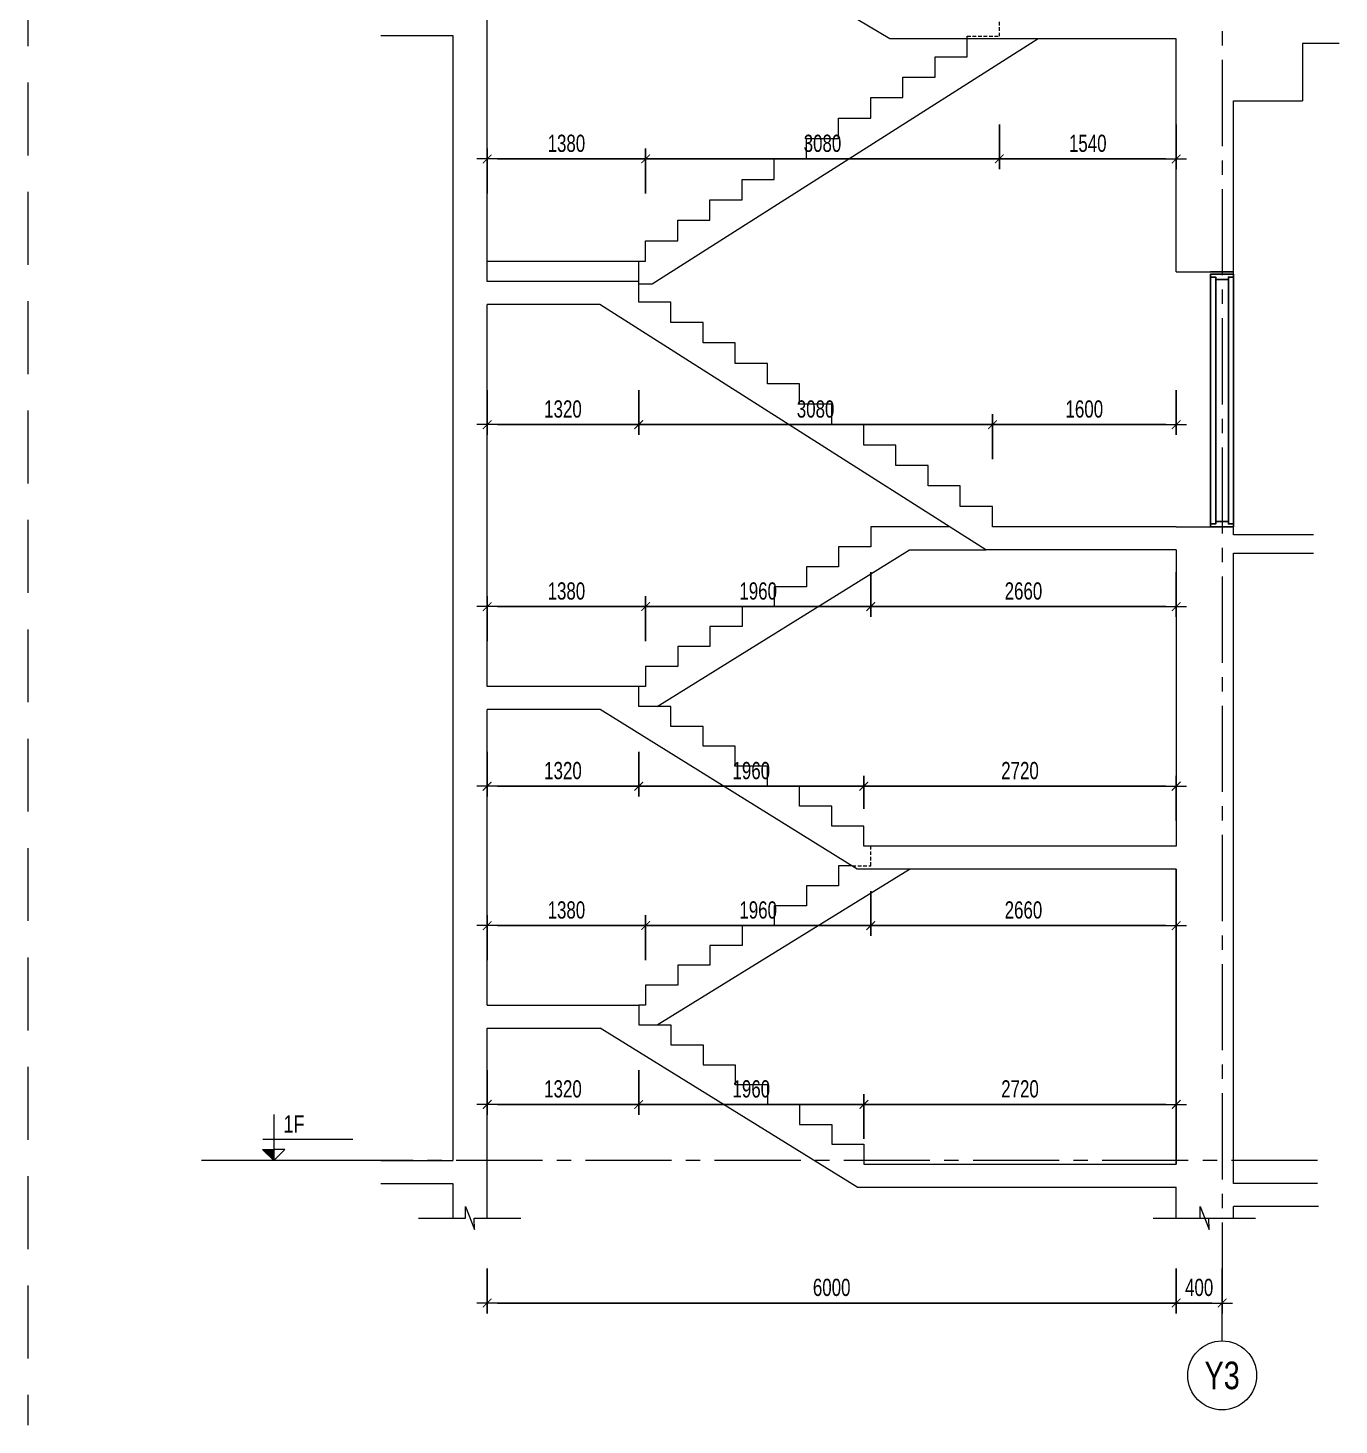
# Model space of a CAD drawing. Header units: millimetres. Extents: x -179076 to 254975, y -18667 to 296191.
# Drawn here: x 74581 to 85998, y 161452 to 173620 of the extents above; entities that cross this region are included whole.
import ezdxf
from ezdxf.enums import TextEntityAlignment as Align

# ---------------------------------------------------------------- set-up
doc = ezdxf.new("R2010")
doc.units = ezdxf.units.MM
doc.linetypes.add('CENTER2', pattern=[1.125, 0.75, -0.125, 0.125, -0.125])
doc.linetypes.add('HIDDEN2', pattern=[4.7625, 3.175, -1.5875])
doc.layers.get('Defpoints').update_dxf_attribs({"color": 151, "lineweight": 9})
doc.layers.add('A-DOOR', color=4, linetype='Continuous')
doc.layers.add('DOOR', color=4, linetype='Continuous')
for name, color, linetype, lineweight in [('NDC_S_ANNO', 7, 'Continuous', 20), ('NDC_S_AXIS', 5, 'CENTER2', 13), ('NDC_S_CONTINUOUS', 3, 'Continuous', 20), ('NDC_S_DIM', 1, 'Continuous', 15), ('NDC_S_HIDDEN', 8, 'HIDDEN2', 13), ('NDC_S_SLAB', 2, 'Continuous', 20), ('NDC_S_SYMBOL', 1, 'Continuous', 15), ('NDC_S_TEXT SYMBOL', 7, 'Continuous', 20), ('NDC_S_VN TEXT', 7, 'Continuous', 20)]:
    doc.layers.add(name, color=color, linetype=linetype, lineweight=lineweight)
doc.styles.add('NDC_ANNO', font='', dxfattribs={"width": 0.8})
doc.styles.add('NDC_DIM', font='', dxfattribs={"width": 0.75})
doc.styles.get('NDC_ANNO').set_extended_font_data('Dotum')
doc.styles.get('NDC_DIM').set_extended_font_data('Dotum')
doc.dimstyles.new('NDC_dim_60', dxfattribs={"dimscale": 60, "dimtxt": 2.5, "dimasz": 1.5, "dimexe": 1.5, "dimexo": 2.5, "dimgap": 1, "dimtad": 1, "dimdec": 0, "dimzin": 0, "dimdsep": 46, "dimtxsty": 'NDC_DIM', "dimblk": 'DIMMARK', "dimcen": 0.09, "dimdle": 1.2, "dimclrd": 1, "dimclre": 1, "dimclrt": 3, "dimadec": 0, "dimazin": 0, "dimtfac": 1, "dimtdec": 0, "dimtix": 1, "dimtofl": 0, "dimtmove": 0, "dimatfit": 3, "dimfxl": 5, "dimfxlon": 1, "dimtolj": 1, "dimtzin": 0, "dimarcsym": 0})

# ---------------------------------------------------------------- blocks, each defined once
blk = doc.blocks.new('X-SECTION-2$0$X-SEC-DOO2')
at = {"layer": 'A-DOOR'}
for p, q in [((41976, 101972), (41976, 104172)), ((42176, 101972), (42176, 104172)), ((42021, 102017), (42021, 104127)), ((42131, 102017), (42131, 104127))]:
    blk.add_line(p, q, dxfattribs=at)
for points in [[(41976, 104172), (41976, 104147), (42021, 104147), (42021, 104127), (42131, 104127), (42131, 104147), (42176, 104147), (42176, 104172)], [(41976, 101972), (41976, 101997), (42021, 101997), (42021, 102017), (42131, 102017), (42131, 101997), (42176, 101997), (42176, 101972)]]:
    blk.add_lwpolyline(points, close=True, dxfattribs=at)
at = {"layer": 'Defpoints'}
blk.add_line((41976, 104192), (42176, 104192), dxfattribs=at)
blk = doc.blocks.new('*U187')
at = {"layer": 'NDC_S_SYMBOL'}
blk.add_line((0, 5), (0, 9), dxfattribs=at)
blk.add_circle((0, 0), 5, dxfattribs=at)
at = {"layer": 'NDC_S_TEXT SYMBOL', "color": 7, "style": 'NDC_ANNO', "width": 0.8}
blk.add_attdef('GRID', text='', height=4, dxfattribs=at).set_placement((0, 0), align=Align.MIDDLE)
blk = doc.blocks.new('DIMMARK')
at = {"layer": 'NDC_S_DIM', "color": 1}
blk.add_line((-1.5, 0), (1, 0), dxfattribs=at)
at = {"layer": 'NDC_S_DIM', "color": 2, "const_width": 0.1}
blk.add_lwpolyline([(-0.42, -0.42), (0.42, 0.42)], dxfattribs=at)
blk = doc.blocks.new('*D2360')
at = {"layer": 'Defpoints', "color": 0, "transparency": 16777216}
for p in [(78580, 165110), (79900, 165110), (79900, 164244)]:
    blk.add_point(p, dxfattribs=at)
at = {"layer": 'NDC_S_DIM', "color": 1, "lineweight": -2, "transparency": 16777216}
for p, q in [((78580, 164544), (78580, 164154)), ((79900, 164544), (79900, 164154)), ((78670, 164244), (79810, 164244))]:
    blk.add_line(p, q, dxfattribs=at)
at = {"layer": 'NDC_S_DIM', "color": 1, "lineweight": -2, "transparency": 16777216, "xscale": 90, "yscale": 90, "zscale": 90, "rotation": 180}
blk.add_blockref('DIMMARK', (78580, 164244), dxfattribs=at)
at = {"layer": 'NDC_S_DIM', "color": 1, "lineweight": -2, "transparency": 16777216, "xscale": 90, "yscale": 90, "zscale": 90}
blk.add_blockref('DIMMARK', (79900, 164244), dxfattribs=at)
at = {"layer": 'NDC_S_DIM', "color": 3, "transparency": 16777216, "insert": (79240, 164379), "char_height": 150, "attachment_point": 5, "style": 'NDC_DIM'}
blk.add_mtext('\\A1;1320', dxfattribs=at)
blk = doc.blocks.new('*D2361')
at = {"layer": 'Defpoints', "color": 0, "transparency": 16777216}
for p in [(79900, 165110), (81860, 164244), (81860, 163725)]:
    blk.add_point(p, dxfattribs=at)
at = {"layer": 'NDC_S_DIM', "color": 1, "lineweight": -2, "transparency": 16777216}
for p, q in [((79900, 164544), (79900, 164154)), ((81860, 163944), (81860, 164334)), ((79990, 164244), (81770, 164244))]:
    blk.add_line(p, q, dxfattribs=at)
at = {"layer": 'NDC_S_DIM', "color": 1, "lineweight": -2, "transparency": 16777216, "xscale": 90, "yscale": 90, "zscale": 90, "rotation": 180}
blk.add_blockref('DIMMARK', (79900, 164244), dxfattribs=at)
at = {"layer": 'NDC_S_DIM', "color": 1, "lineweight": -2, "transparency": 16777216, "xscale": 90, "yscale": 90, "zscale": 90}
blk.add_blockref('DIMMARK', (81860, 164244), dxfattribs=at)
at = {"layer": 'NDC_S_DIM', "color": 3, "transparency": 16777216, "insert": (80880, 164379), "char_height": 150, "attachment_point": 5, "style": 'NDC_DIM'}
blk.add_mtext('\\A1;1960', dxfattribs=at)
blk = doc.blocks.new('*D2362')
at = {"layer": 'Defpoints', "color": 0, "transparency": 16777216}
for p in [(84580, 164244), (81860, 163725), (84580, 163725)]:
    blk.add_point(p, dxfattribs=at)
at = {"layer": 'NDC_S_DIM', "color": 1, "lineweight": -2, "transparency": 16777216}
for p, q in [((81860, 163944), (81860, 164334)), ((84580, 163944), (84580, 164334)), ((81950, 164244), (84490, 164244))]:
    blk.add_line(p, q, dxfattribs=at)
at = {"layer": 'NDC_S_DIM', "color": 1, "lineweight": -2, "transparency": 16777216, "xscale": 90, "yscale": 90, "zscale": 90, "rotation": 180}
blk.add_blockref('DIMMARK', (81860, 164244), dxfattribs=at)
at = {"layer": 'NDC_S_DIM', "color": 1, "lineweight": -2, "transparency": 16777216, "xscale": 90, "yscale": 90, "zscale": 90}
blk.add_blockref('DIMMARK', (84580, 164244), dxfattribs=at)
at = {"layer": 'NDC_S_DIM', "color": 3, "transparency": 16777216, "insert": (83220, 164379), "char_height": 150, "attachment_point": 5, "style": 'NDC_DIM'}
blk.add_mtext('\\A1;2720', dxfattribs=at)
blk = doc.blocks.new('*D2363')
at = {"layer": 'Defpoints', "color": 0, "transparency": 16777216}
for p in [(79960, 165802), (78580, 165110), (79960, 165110)]:
    blk.add_point(p, dxfattribs=at)
at = {"layer": 'NDC_S_DIM', "color": 1, "lineweight": -2, "transparency": 16777216}
for p, q in [((78580, 165502), (78580, 165892)), ((79960, 165502), (79960, 165892)), ((78670, 165802), (79870, 165802))]:
    blk.add_line(p, q, dxfattribs=at)
at = {"layer": 'NDC_S_DIM', "color": 1, "lineweight": -2, "transparency": 16777216, "xscale": 90, "yscale": 90, "zscale": 90, "rotation": 180}
blk.add_blockref('DIMMARK', (78580, 165802), dxfattribs=at)
at = {"layer": 'NDC_S_DIM', "color": 1, "lineweight": -2, "transparency": 16777216, "xscale": 90, "yscale": 90, "zscale": 90}
blk.add_blockref('DIMMARK', (79960, 165802), dxfattribs=at)
at = {"layer": 'NDC_S_DIM', "color": 3, "transparency": 16777216, "insert": (79270, 165937), "char_height": 150, "attachment_point": 5, "style": 'NDC_DIM'}
blk.add_mtext('\\A1;1380', dxfattribs=at)
blk = doc.blocks.new('*D2364')
at = {"layer": 'Defpoints', "color": 0, "transparency": 16777216}
for p in [(81920, 166495), (81920, 165802), (79960, 165110)]:
    blk.add_point(p, dxfattribs=at)
at = {"layer": 'NDC_S_DIM', "color": 1, "lineweight": -2, "transparency": 16777216}
for p, q in [((81920, 166102), (81920, 165712)), ((79960, 165502), (79960, 165892)), ((80050, 165802), (81830, 165802))]:
    blk.add_line(p, q, dxfattribs=at)
at = {"layer": 'NDC_S_DIM', "color": 1, "lineweight": -2, "transparency": 16777216, "xscale": 90, "yscale": 90, "zscale": 90, "rotation": 180}
blk.add_blockref('DIMMARK', (79960, 165802), dxfattribs=at)
at = {"layer": 'NDC_S_DIM', "color": 1, "lineweight": -2, "transparency": 16777216, "xscale": 90, "yscale": 90, "zscale": 90}
blk.add_blockref('DIMMARK', (81920, 165802), dxfattribs=at)
at = {"layer": 'NDC_S_DIM', "color": 3, "transparency": 16777216, "insert": (80940, 165937), "char_height": 150, "attachment_point": 5, "style": 'NDC_DIM'}
blk.add_mtext('\\A1;1960', dxfattribs=at)
blk = doc.blocks.new('*D2365')
at = {"layer": 'Defpoints', "color": 0, "transparency": 16777216}
for p in [(81920, 166495), (84580, 166295), (84580, 165802)]:
    blk.add_point(p, dxfattribs=at)
at = {"layer": 'NDC_S_DIM', "color": 1, "lineweight": -2, "transparency": 16777216}
for p, q in [((81920, 166102), (81920, 165712)), ((84580, 166102), (84580, 165712)), ((82010, 165802), (84490, 165802))]:
    blk.add_line(p, q, dxfattribs=at)
at = {"layer": 'NDC_S_DIM', "color": 1, "lineweight": -2, "transparency": 16777216, "xscale": 90, "yscale": 90, "zscale": 90, "rotation": 180}
blk.add_blockref('DIMMARK', (81920, 165802), dxfattribs=at)
at = {"layer": 'NDC_S_DIM', "color": 1, "lineweight": -2, "transparency": 16777216, "xscale": 90, "yscale": 90, "zscale": 90}
blk.add_blockref('DIMMARK', (84580, 165802), dxfattribs=at)
at = {"layer": 'NDC_S_DIM', "color": 3, "transparency": 16777216, "insert": (83250, 165937), "char_height": 150, "attachment_point": 5, "style": 'NDC_DIM'}
blk.add_mtext('\\A1;2660', dxfattribs=at)
blk = doc.blocks.new('*D2366')
at = {"layer": 'Defpoints', "color": 0, "transparency": 16777216}
for p in [(78580, 167885), (79900, 167885), (79900, 167016)]:
    blk.add_point(p, dxfattribs=at)
at = {"layer": 'NDC_S_DIM', "color": 1, "lineweight": -2, "transparency": 16777216}
for p, q in [((78580, 167316), (78580, 166926)), ((79900, 167316), (79900, 166926)), ((78670, 167016), (79810, 167016))]:
    blk.add_line(p, q, dxfattribs=at)
at = {"layer": 'NDC_S_DIM', "color": 1, "lineweight": -2, "transparency": 16777216, "xscale": 90, "yscale": 90, "zscale": 90, "rotation": 180}
blk.add_blockref('DIMMARK', (78580, 167016), dxfattribs=at)
at = {"layer": 'NDC_S_DIM', "color": 1, "lineweight": -2, "transparency": 16777216, "xscale": 90, "yscale": 90, "zscale": 90}
blk.add_blockref('DIMMARK', (79900, 167016), dxfattribs=at)
at = {"layer": 'NDC_S_DIM', "color": 3, "transparency": 16777216, "insert": (79240, 167151), "char_height": 150, "attachment_point": 5, "style": 'NDC_DIM'}
blk.add_mtext('\\A1;1320', dxfattribs=at)
blk = doc.blocks.new('*D2367')
at = {"layer": 'Defpoints', "color": 0, "transparency": 16777216}
for p in [(79900, 167885), (81860, 167016), (81860, 166668)]:
    blk.add_point(p, dxfattribs=at)
at = {"layer": 'NDC_S_DIM', "color": 1, "lineweight": -2, "transparency": 16777216}
for p, q in [((79900, 167316), (79900, 166926)), ((81860, 166818), (81860, 167106)), ((79990, 167016), (81770, 167016))]:
    blk.add_line(p, q, dxfattribs=at)
at = {"layer": 'NDC_S_DIM', "color": 1, "lineweight": -2, "transparency": 16777216, "xscale": 90, "yscale": 90, "zscale": 90, "rotation": 180}
blk.add_blockref('DIMMARK', (79900, 167016), dxfattribs=at)
at = {"layer": 'NDC_S_DIM', "color": 1, "lineweight": -2, "transparency": 16777216, "xscale": 90, "yscale": 90, "zscale": 90}
blk.add_blockref('DIMMARK', (81860, 167016), dxfattribs=at)
at = {"layer": 'NDC_S_DIM', "color": 3, "transparency": 16777216, "insert": (80880, 167151), "char_height": 150, "attachment_point": 5, "style": 'NDC_DIM'}
blk.add_mtext('\\A1;1960', dxfattribs=at)
blk = doc.blocks.new('*D2368')
at = {"layer": 'Defpoints', "color": 0, "transparency": 16777216}
for p in [(84580, 167016), (81860, 166668), (84580, 166495)]:
    blk.add_point(p, dxfattribs=at)
at = {"layer": 'NDC_S_DIM', "color": 1, "lineweight": -2, "transparency": 16777216}
for p, q in [((81860, 166818), (81860, 167106)), ((84580, 166716), (84580, 167106)), ((81950, 167016), (84490, 167016))]:
    blk.add_line(p, q, dxfattribs=at)
at = {"layer": 'NDC_S_DIM', "color": 1, "lineweight": -2, "transparency": 16777216, "xscale": 90, "yscale": 90, "zscale": 90, "rotation": 180}
blk.add_blockref('DIMMARK', (81860, 167016), dxfattribs=at)
at = {"layer": 'NDC_S_DIM', "color": 1, "lineweight": -2, "transparency": 16777216, "xscale": 90, "yscale": 90, "zscale": 90}
blk.add_blockref('DIMMARK', (84580, 167016), dxfattribs=at)
at = {"layer": 'NDC_S_DIM', "color": 3, "transparency": 16777216, "insert": (83220, 167151), "char_height": 150, "attachment_point": 5, "style": 'NDC_DIM'}
blk.add_mtext('\\A1;2720', dxfattribs=at)
blk = doc.blocks.new('*D2369')
at = {"layer": 'Defpoints', "color": 0, "transparency": 16777216}
for p in [(79960, 168580), (78580, 167885), (79960, 167885)]:
    blk.add_point(p, dxfattribs=at)
at = {"layer": 'NDC_S_DIM', "color": 1, "lineweight": -2, "transparency": 16777216}
for p, q in [((78580, 168280), (78580, 168670)), ((79960, 168280), (79960, 168670)), ((78670, 168580), (79870, 168580))]:
    blk.add_line(p, q, dxfattribs=at)
at = {"layer": 'NDC_S_DIM', "color": 1, "lineweight": -2, "transparency": 16777216, "xscale": 90, "yscale": 90, "zscale": 90, "rotation": 180}
blk.add_blockref('DIMMARK', (78580, 168580), dxfattribs=at)
at = {"layer": 'NDC_S_DIM', "color": 1, "lineweight": -2, "transparency": 16777216, "xscale": 90, "yscale": 90, "zscale": 90}
blk.add_blockref('DIMMARK', (79960, 168580), dxfattribs=at)
at = {"layer": 'NDC_S_DIM', "color": 3, "transparency": 16777216, "insert": (79270, 168715), "char_height": 150, "attachment_point": 5, "style": 'NDC_DIM'}
blk.add_mtext('\\A1;1380', dxfattribs=at)
blk = doc.blocks.new('*D2370')
at = {"layer": 'Defpoints', "color": 0, "transparency": 16777216}
for p in [(81920, 169275), (81920, 168580), (79960, 167885)]:
    blk.add_point(p, dxfattribs=at)
at = {"layer": 'NDC_S_DIM', "color": 1, "lineweight": -2, "transparency": 16777216}
for p, q in [((81920, 168880), (81920, 168490)), ((79960, 168280), (79960, 168670)), ((80050, 168580), (81830, 168580))]:
    blk.add_line(p, q, dxfattribs=at)
at = {"layer": 'NDC_S_DIM', "color": 1, "lineweight": -2, "transparency": 16777216, "xscale": 90, "yscale": 90, "zscale": 90, "rotation": 180}
blk.add_blockref('DIMMARK', (79960, 168580), dxfattribs=at)
at = {"layer": 'NDC_S_DIM', "color": 1, "lineweight": -2, "transparency": 16777216, "xscale": 90, "yscale": 90, "zscale": 90}
blk.add_blockref('DIMMARK', (81920, 168580), dxfattribs=at)
at = {"layer": 'NDC_S_DIM', "color": 3, "transparency": 16777216, "insert": (80940, 168715), "char_height": 150, "attachment_point": 5, "style": 'NDC_DIM'}
blk.add_mtext('\\A1;1960', dxfattribs=at)
blk = doc.blocks.new('*D2371')
at = {"layer": 'Defpoints', "color": 0, "transparency": 16777216}
for p in [(81920, 169275), (84580, 169075), (84580, 168580)]:
    blk.add_point(p, dxfattribs=at)
at = {"layer": 'NDC_S_DIM', "color": 1, "lineweight": -2, "transparency": 16777216}
for p, q in [((81920, 168880), (81920, 168490)), ((84580, 168880), (84580, 168490)), ((82010, 168580), (84490, 168580))]:
    blk.add_line(p, q, dxfattribs=at)
at = {"layer": 'NDC_S_DIM', "color": 1, "lineweight": -2, "transparency": 16777216, "xscale": 90, "yscale": 90, "zscale": 90, "rotation": 180}
blk.add_blockref('DIMMARK', (81920, 168580), dxfattribs=at)
at = {"layer": 'NDC_S_DIM', "color": 1, "lineweight": -2, "transparency": 16777216, "xscale": 90, "yscale": 90, "zscale": 90}
blk.add_blockref('DIMMARK', (84580, 168580), dxfattribs=at)
at = {"layer": 'NDC_S_DIM', "color": 3, "transparency": 16777216, "insert": (83250, 168715), "char_height": 150, "attachment_point": 5, "style": 'NDC_DIM'}
blk.add_mtext('\\A1;2660', dxfattribs=at)
blk = doc.blocks.new('*D2372')
at = {"layer": 'Defpoints', "color": 0, "transparency": 16777216}
for p in [(78580, 171410), (79900, 171411), (79900, 170165)]:
    blk.add_point(p, dxfattribs=at)
at = {"layer": 'NDC_S_DIM', "color": 1, "lineweight": -2, "transparency": 16777216}
for p, q in [((78580, 170465), (78580, 170075)), ((79900, 170465), (79900, 170075)), ((78670, 170165), (79810, 170165))]:
    blk.add_line(p, q, dxfattribs=at)
at = {"layer": 'NDC_S_DIM', "color": 1, "lineweight": -2, "transparency": 16777216, "xscale": 90, "yscale": 90, "zscale": 90, "rotation": 180}
blk.add_blockref('DIMMARK', (78580, 170165), dxfattribs=at)
at = {"layer": 'NDC_S_DIM', "color": 1, "lineweight": -2, "transparency": 16777216, "xscale": 90, "yscale": 90, "zscale": 90}
blk.add_blockref('DIMMARK', (79900, 170165), dxfattribs=at)
at = {"layer": 'NDC_S_DIM', "color": 3, "transparency": 16777216, "insert": (79240, 170300), "char_height": 150, "attachment_point": 5, "style": 'NDC_DIM'}
blk.add_mtext('\\A1;1320', dxfattribs=at)
blk = doc.blocks.new('*D2373')
at = {"layer": 'Defpoints', "color": 0, "transparency": 16777216}
for p in [(79900, 171411), (82980, 170165), (82980, 169275)]:
    blk.add_point(p, dxfattribs=at)
at = {"layer": 'NDC_S_DIM', "color": 1, "lineweight": -2, "transparency": 16777216}
for p, q in [((79900, 170465), (79900, 170075)), ((82980, 169865), (82980, 170255)), ((79990, 170165), (82890, 170165))]:
    blk.add_line(p, q, dxfattribs=at)
at = {"layer": 'NDC_S_DIM', "color": 1, "lineweight": -2, "transparency": 16777216, "xscale": 90, "yscale": 90, "zscale": 90, "rotation": 180}
blk.add_blockref('DIMMARK', (79900, 170165), dxfattribs=at)
at = {"layer": 'NDC_S_DIM', "color": 1, "lineweight": -2, "transparency": 16777216, "xscale": 90, "yscale": 90, "zscale": 90}
blk.add_blockref('DIMMARK', (82980, 170165), dxfattribs=at)
at = {"layer": 'NDC_S_DIM', "color": 3, "transparency": 16777216, "insert": (81440, 170300), "char_height": 150, "attachment_point": 5, "style": 'NDC_DIM'}
blk.add_mtext('\\A1;3080', dxfattribs=at)
blk = doc.blocks.new('*D2374')
at = {"layer": 'Defpoints', "color": 0, "transparency": 16777216}
for p in [(84580, 171495), (84580, 170165), (82980, 169275)]:
    blk.add_point(p, dxfattribs=at)
at = {"layer": 'NDC_S_DIM', "color": 1, "lineweight": -2, "transparency": 16777216}
for p, q in [((84580, 170465), (84580, 170075)), ((82980, 169865), (82980, 170255)), ((83070, 170165), (84490, 170165))]:
    blk.add_line(p, q, dxfattribs=at)
at = {"layer": 'NDC_S_DIM', "color": 1, "lineweight": -2, "transparency": 16777216, "xscale": 90, "yscale": 90, "zscale": 90, "rotation": 180}
blk.add_blockref('DIMMARK', (82980, 170165), dxfattribs=at)
at = {"layer": 'NDC_S_DIM', "color": 1, "lineweight": -2, "transparency": 16777216, "xscale": 90, "yscale": 90, "zscale": 90}
blk.add_blockref('DIMMARK', (84580, 170165), dxfattribs=at)
at = {"layer": 'NDC_S_DIM', "color": 3, "transparency": 16777216, "insert": (83780, 170300), "char_height": 150, "attachment_point": 5, "style": 'NDC_DIM'}
blk.add_mtext('\\A1;1600', dxfattribs=at)
blk = doc.blocks.new('*D2375')
at = {"layer": 'Defpoints', "color": 0, "transparency": 16777216}
for p in [(79960, 172479), (78580, 171589), (79960, 171589)]:
    blk.add_point(p, dxfattribs=at)
at = {"layer": 'NDC_S_DIM', "color": 1, "lineweight": -2, "transparency": 16777216}
for p, q in [((78580, 172179), (78580, 172569)), ((79960, 172179), (79960, 172569)), ((78670, 172479), (79870, 172479))]:
    blk.add_line(p, q, dxfattribs=at)
at = {"layer": 'NDC_S_DIM', "color": 1, "lineweight": -2, "transparency": 16777216, "xscale": 90, "yscale": 90, "zscale": 90, "rotation": 180}
blk.add_blockref('DIMMARK', (78580, 172479), dxfattribs=at)
at = {"layer": 'NDC_S_DIM', "color": 1, "lineweight": -2, "transparency": 16777216, "xscale": 90, "yscale": 90, "zscale": 90}
blk.add_blockref('DIMMARK', (79960, 172479), dxfattribs=at)
at = {"layer": 'NDC_S_DIM', "color": 3, "transparency": 16777216, "insert": (79270, 172614), "char_height": 150, "attachment_point": 5, "style": 'NDC_DIM'}
blk.add_mtext('\\A1;1380', dxfattribs=at)
blk = doc.blocks.new('*D2376')
at = {"layer": 'Defpoints', "color": 0, "transparency": 16777216}
for p in [(83040, 173547), (83040, 172479), (79960, 171589)]:
    blk.add_point(p, dxfattribs=at)
at = {"layer": 'NDC_S_DIM', "color": 1, "lineweight": -2, "transparency": 16777216}
for p, q in [((83040, 172779), (83040, 172389)), ((79960, 172179), (79960, 172569)), ((80050, 172479), (82950, 172479))]:
    blk.add_line(p, q, dxfattribs=at)
at = {"layer": 'NDC_S_DIM', "color": 1, "lineweight": -2, "transparency": 16777216, "xscale": 90, "yscale": 90, "zscale": 90, "rotation": 180}
blk.add_blockref('DIMMARK', (79960, 172479), dxfattribs=at)
at = {"layer": 'NDC_S_DIM', "color": 1, "lineweight": -2, "transparency": 16777216, "xscale": 90, "yscale": 90, "zscale": 90}
blk.add_blockref('DIMMARK', (83040, 172479), dxfattribs=at)
at = {"layer": 'NDC_S_DIM', "color": 3, "transparency": 16777216, "insert": (81500, 172614), "char_height": 150, "attachment_point": 5, "style": 'NDC_DIM'}
blk.add_mtext('\\A1;3080', dxfattribs=at)
blk = doc.blocks.new('*D2377')
at = {"layer": 'Defpoints', "color": 0, "transparency": 16777216}
for p in [(83040, 173547), (84580, 173547), (84580, 172479)]:
    blk.add_point(p, dxfattribs=at)
at = {"layer": 'NDC_S_DIM', "color": 1, "lineweight": -2, "transparency": 16777216}
for p, q in [((83040, 172779), (83040, 172389)), ((84580, 172779), (84580, 172389)), ((83130, 172479), (84490, 172479))]:
    blk.add_line(p, q, dxfattribs=at)
at = {"layer": 'NDC_S_DIM', "color": 1, "lineweight": -2, "transparency": 16777216, "xscale": 90, "yscale": 90, "zscale": 90, "rotation": 180}
blk.add_blockref('DIMMARK', (83040, 172479), dxfattribs=at)
at = {"layer": 'NDC_S_DIM', "color": 1, "lineweight": -2, "transparency": 16777216, "xscale": 90, "yscale": 90, "zscale": 90}
blk.add_blockref('DIMMARK', (84580, 172479), dxfattribs=at)
at = {"layer": 'NDC_S_DIM', "color": 3, "transparency": 16777216, "insert": (83810, 172614), "char_height": 150, "attachment_point": 5, "style": 'NDC_DIM'}
blk.add_mtext('\\A1;1540', dxfattribs=at)
blk = doc.blocks.new('kata_block_CT')
at = {"layer": 'NDC_S_ANNO'}
blk.add_hatch(color=3, dxfattribs=at).paths.add_polyline_path([(0, 1.6), (-1.61, 1.6), (0, 0)])
at = {"layer": 'NDC_S_ANNO', "ltscale": 50}
h = blk.add_hatch(dxfattribs=at)
h.set_pattern_fill('ANSI31', color=256, scale=1.406, style=0)
h.paths.add_polyline_path([(0, 1.6), (0, 0), (1.61, 1.6)])
for p, q in [((-1.59, 3.14), (11.47, 3.14)), ((11.56, 0), (-1.64, 0))]:
    blk.add_line(p, q, dxfattribs=at)
for points in [[(0, 6.69), (0, 0)], [(0, 0), (-1.61, 1.6), (0, 1.6)], [(0, 0), (1.61, 1.6), (0, 1.6)]]:
    blk.add_lwpolyline(points, dxfattribs=at)
at = {"layer": 'NDC_S_ANNO', "color": 8, "ltscale": 50}
blk.add_lwpolyline([(0, 0), (-1.61, 1.6), (0, 1.6)], dxfattribs=at)
at = {"layer": 'NDC_S_TEXT SYMBOL', "color": 3, "style": 'NDC_ANNO', "width": 0.8}
blk.add_attdef('CT', (1.41, 4.07), '', height=2.5, dxfattribs=at)
blk = doc.blocks.new('*D2390')
at = {"layer": 'Defpoints', "color": 0, "transparency": 16777216}
for p in [(78580, 163405), (84580, 163405), (84580, 162515)]:
    blk.add_point(p, dxfattribs=at)
at = {"layer": 'NDC_S_DIM', "color": 1, "lineweight": -2, "transparency": 16777216}
for p, q in [((78580, 162815), (78580, 162425)), ((84580, 162815), (84580, 162425)), ((78670, 162515), (84490, 162515))]:
    blk.add_line(p, q, dxfattribs=at)
at = {"layer": 'NDC_S_DIM', "color": 1, "lineweight": -2, "transparency": 16777216, "xscale": 90, "yscale": 90, "zscale": 90, "rotation": 180}
blk.add_blockref('DIMMARK', (78580, 162515), dxfattribs=at)
at = {"layer": 'NDC_S_DIM', "color": 1, "lineweight": -2, "transparency": 16777216, "xscale": 90, "yscale": 90, "zscale": 90}
blk.add_blockref('DIMMARK', (84580, 162515), dxfattribs=at)
at = {"layer": 'NDC_S_DIM', "color": 3, "transparency": 16777216, "insert": (81580, 162650), "char_height": 150, "attachment_point": 5, "style": 'NDC_DIM'}
blk.add_mtext('\\A1;6000', dxfattribs=at)
blk = doc.blocks.new('*D2391')
at = {"layer": 'Defpoints', "color": 0, "transparency": 16777216}
for p in [(84980, 163755), (84580, 163405), (84980, 162515)]:
    blk.add_point(p, dxfattribs=at)
at = {"layer": 'NDC_S_DIM', "color": 1, "lineweight": -2, "transparency": 16777216}
for p, q in [((84580, 162815), (84580, 162425)), ((84980, 162815), (84980, 162425)), ((84670, 162515), (84890, 162515))]:
    blk.add_line(p, q, dxfattribs=at)
at = {"layer": 'NDC_S_DIM', "color": 1, "lineweight": -2, "transparency": 16777216, "xscale": 90, "yscale": 90, "zscale": 90, "rotation": 180}
blk.add_blockref('DIMMARK', (84580, 162515), dxfattribs=at)
at = {"layer": 'NDC_S_DIM', "color": 1, "lineweight": -2, "transparency": 16777216, "xscale": 90, "yscale": 90, "zscale": 90}
blk.add_blockref('DIMMARK', (84980, 162515), dxfattribs=at)
at = {"layer": 'NDC_S_DIM', "color": 3, "transparency": 16777216, "insert": (84780, 162650), "char_height": 150, "attachment_point": 5, "style": 'NDC_DIM'}
blk.add_mtext('\\A1;400', dxfattribs=at)

msp = doc.modelspace()

# ---------------------------------------------------------------- linework, layer by layer
at = {"layer": 'NDC_S_AXIS', "ltscale": 1000}
for p, q in [((84980, 193591.1), (84980, 162424.5)), ((85810.7, 163754.7), (76093.4, 163754.7))]:
    msp.add_line(p, q, dxfattribs=at)
at = {"layer": 'NDC_S_CONTINUOUS'}
for p, q in [((79900, 171410.7), (79900, 171588.7)), ((80060.3, 164936.6), (82256.9, 166294.7))]:
    msp.add_line(p, q, dxfattribs=at)
for points in [[(78580, 171588.7), (79960, 171588.7), (79960, 171766.7), (80240, 171766.7), (80240, 171944.7), (80520, 171944.7), (80520, 172122.7), (80800, 172122.7), (80800, 172300.7), (81080, 172300.7), (81080, 172478.7), (81360, 172478.7), (81360, 172656.7), (81640, 172656.7), (81640, 172834.7), (81920, 172834.7), (81920, 173012.7), (82200, 173012.7), (82200, 173190.7), (82480, 173190.7), (82480, 173368.7), (82760, 173368.7), (82760, 173524.7)], [(83378.2, 173524.7), (80018.2, 171388.7), (79900, 171388.7)], [(82607.2, 169274.7), (81920, 169274.7), (81920, 169101), (81640, 169101), (81640, 168927.2), (81360, 168927.2), (81360, 168753.5), (81080, 168753.5), (81080, 168579.7), (80800, 168579.7), (80800, 168406), (80520, 168406), (80520, 168232.2), (80240, 168232.2), (80240, 168058.5), (79960, 168058.5), (79960, 167884.7), (79900, 167884.7)], [(80059.4, 167711), (82257, 169074.7), (82921.8, 169074.7)], [(81759.7, 166321.6), (81640, 166321.6), (81640, 166148.5), (81360, 166148.5), (81360, 165975.3), (81080, 165975.3), (81080, 165802.2), (80800, 165802.2), (80800, 165629.1), (80520, 165629.1), (80520, 165456), (80240, 165456), (80240, 165282.8), (79960, 165282.8), (79960, 165109.7), (79900, 165109.7)]]:
    msp.add_lwpolyline(points, dxfattribs=at)
at = {"layer": 'NDC_S_HIDDEN', "ltscale": 200}
msp.add_line((74581.2, 195052), (74581.2, 161452), dxfattribs=at)
at = {"layer": 'NDC_S_HIDDEN', "ltscale": 10}
for points in [[(82760, 173524.7), (82760, 173546.7), (83040, 173546.7), (83040, 173724.7)], [(81759.7, 166321.6), (81920, 166321.6), (81920, 166494.7)]]:
    msp.add_lwpolyline(points, dxfattribs=at)
at = {"layer": 'NDC_S_SLAB'}
for p, q in [((77652.8, 173554.7), (78280, 173554.7)), ((78280, 173554.7), (78280, 163754.7)), ((85680, 173484.7), (85680, 172984.7)), ((84580, 171494.7), (85080, 171494.7)), ((84580, 169274.7), (85080, 169274.7)), ((77652.8, 163754.7), (78280, 163754.7)), ((77652.8, 163554.7), (78280, 163554.7)), ((78280, 163554.7), (78280, 163254.7)), ((81803.2, 163524.7), (84580, 163524.7)), ((84580, 163254.7), (84580, 163524.7)), ((85819.3, 163354.7), (85080, 163354.7)), ((84580, 163254.7), (85080, 163254.7))]:
    msp.add_line(p, q, dxfattribs=at)
for points in [[(78580, 171410.7), (78580, 175024.7)], [(84580, 171494.7), (84580, 173524.7), (82085, 173524.7), (79565, 175024.7)], [(85998.2, 173484.7), (85680, 173484.7)], [(85080, 170391.4), (85080, 172984.7), (85680, 172984.7)], [(85080, 171494.7), (85080, 172378)], [(84580, 169274.7), (82980, 169274.7), (82980, 169452.7), (82700, 169452.7), (82700, 169630.7), (82420, 169630.7), (82420, 169808.7), (82140, 169808.7), (82140, 169986.7), (81860, 169986.7), (81860, 170164.7), (81580, 170164.7), (81580, 170342.7), (81300, 170342.7), (81300, 170520.7), (81020, 170520.7), (81020, 170698.7), (80740, 170698.7), (80740, 170876.7), (80460, 170876.7), (80460, 171054.7), (80180, 171054.7), (80180, 171232.7), (79900, 171232.7), (79900, 171410.7), (78580, 171410.7)], [(78580, 167884.7), (78580, 171210.7)], [(84580, 169074.7), (82921.8, 169074.7), (79561.8, 171210.7), (78580, 171210.7)], [(85080, 169204.7), (85080, 169274.7)], [(85774.5, 169204.7), (85080, 169204.7)], [(84580, 169074.7), (84580, 166494.7), (81860, 166494.7), (81860, 166668.5), (81580, 166668.5), (81580, 166842.2), (81300, 166842.2), (81300, 167016), (81020, 167016), (81020, 167189.7), (80740, 167189.7), (80740, 167363.5), (80460, 167363.5), (80460, 167537.2), (80180, 167537.2), (80180, 167711), (79900, 167711), (79900, 167884.7), (78580, 167884.7)], [(85080, 163554.7), (85080, 169044.7)], [(85080, 169044.7), (85774.5, 169044.7)], [(78580, 165109.7), (78580, 167684.7)], [(84580, 166294.7), (81803, 166294.7), (79563, 167684.7), (78580, 167684.7)], [(84580, 167058), (84580, 167088)], [(81860, 163724.7), (84580, 163724.7), (84580, 166294.7)], [(84580, 166294.7), (84580, 163724.7)], [(78580, 165109.7), (79900, 165109.7), (79900, 164936.6), (80180, 164936.6), (80180, 164763.5), (80460, 164763.5), (80460, 164590.3), (80740, 164590.3), (80740, 164417.2), (81020, 164417.2), (81020, 164244.1), (81300, 164244.1), (81300, 164071), (81580, 164071), (81580, 163897.8), (81860, 163897.8), (81860, 163724.7)], [(78580, 164909.7), (79563.2, 164909.7)], [(78580, 163254.7), (78580, 164909.7)], [(81803.2, 163524.7), (79563.2, 164909.7)], [(85810.7, 163554.7), (85080, 163554.7)], [(85080, 163254.7), (85080, 163354.7)]]:
    msp.add_lwpolyline(points, dxfattribs=at)
at = {"layer": 'NDC_S_SYMBOL'}
for points in [[(77982.6, 163254.7), (78392.2, 163254.7), (78390, 163354.7), (78470, 163154.7), (78467.9, 163254.7), (78874.1, 163254.7)], [(84379.9, 163254.7), (84789.6, 163254.7), (84787.4, 163354.7), (84867.4, 163154.7), (84865.2, 163254.7), (85271.5, 163254.7)]]:
    msp.add_lwpolyline(points, dxfattribs=at)

# ---------------------------------------------------------------- block references
at = {"layer": 'DOOR', "xscale": -1}
msp.add_blockref('X-SECTION-2$0$X-SEC-DOO2', (127055.6, 67302.8), dxfattribs=at)
at = {"layer": 'NDC_S_AXIS', "xscale": 60, "yscale": 60, "zscale": 60}
msp.add_blockref('*U187', (84980, 161884.5), dxfattribs=at).add_auto_attribs({'GRID': 'Y3'})
at = {"layer": 'NDC_S_VN TEXT', "xscale": 60, "yscale": 60, "zscale": 60}
msp.add_blockref('kata_block_CT', (76721.5, 163754.7), dxfattribs=at).add_auto_attribs({'CT': '1F'})

# ---------------------------------------------------------------- dimensions: what is measured, and where the dimension line sits
at = {"layer": 'NDC_S_DIM'}
for base, p1, p2, picture, middle in [((83040, 172478.7), (79960, 171588.7), (83040, 173546.7), '*D2376', (81500, 172613.8)), ((84580, 172478.7), (83040, 173546.7), (84580, 173546.7), '*D2377', (83810, 172613.8)), ((84580, 170164.7), (82980, 169274.7), (84580, 171494.7), '*D2374', (83780, 170299.8)), ((82980, 170164.7), (79900, 171410.7), (82980, 169274.7), '*D2373', (81440, 170299.8)), ((81920, 168579.7), (79960, 167884.7), (81920, 169274.7), '*D2370', (80940, 168714.8)), ((84580, 168579.7), (81920, 169274.7), (84580, 169074.7), '*D2371', (83250, 168714.8)), ((81860, 167016), (79900, 167884.7), (81860, 166668.5), '*D2367', (80880, 167151.1)), ((84580, 167016), (81860, 166668.5), (84580, 166494.7), '*D2368', (83220, 167151.1)), ((81920, 165802.2), (79960, 165109.7), (81920, 166494.7), '*D2364', (80940, 165937.3)), ((84580, 165802.2), (81920, 166494.7), (84580, 166294.7), '*D2365', (83250, 165937.3)), ((81860, 164244.1), (79900, 165109.7), (81860, 163724.7), '*D2361', (80880, 164379.2)), ((84580, 164244.1), (81860, 163724.7), (84580, 163724.7), '*D2362', (83220, 164379.2)), ((84980, 162514.5), (84580, 163404.7), (84980, 163754.7), '*D2391', (84780, 162649.6))]:
    dim = msp.add_linear_dim(base=base, p1=p1, p2=p2, dimstyle='NDC_dim_60', override={"dimtmove": 1}, dxfattribs=at)
    dim.commit()
    dim.dimension.update_dxf_attribs({"geometry": picture, "text_midpoint": middle})
for base, p1, p2, picture, middle in [((79960, 172478.7), (78580, 171588.7), (79960, 171588.7), '*D2375', (79270, 172613.8)), ((79900, 170164.7), (78580, 171409.8), (79900, 171410.7), '*D2372', (79240, 170299.8)), ((79960, 168579.7), (78580, 167884.7), (79960, 167884.7), '*D2369', (79270, 168714.8)), ((79900, 167016), (78580, 167884.7), (79900, 167884.7), '*D2366', (79240, 167151.1)), ((79960, 165802.2), (78580, 165109.7), (79960, 165109.7), '*D2363', (79270, 165937.3)), ((79900, 164244.1), (78580, 165109.7), (79900, 165109.7), '*D2360', (79240, 164379.2)), ((84580, 162514.5), (78580, 163404.7), (84580, 163404.7), '*D2390', (81580, 162649.6))]:
    dim = msp.add_linear_dim(base=base, p1=p1, p2=p2, dimstyle='NDC_dim_60', dxfattribs=at)
    dim.commit()
    dim.dimension.update_dxf_attribs({"geometry": picture, "text_midpoint": middle})

doc.saveas('drawing.dxf')
